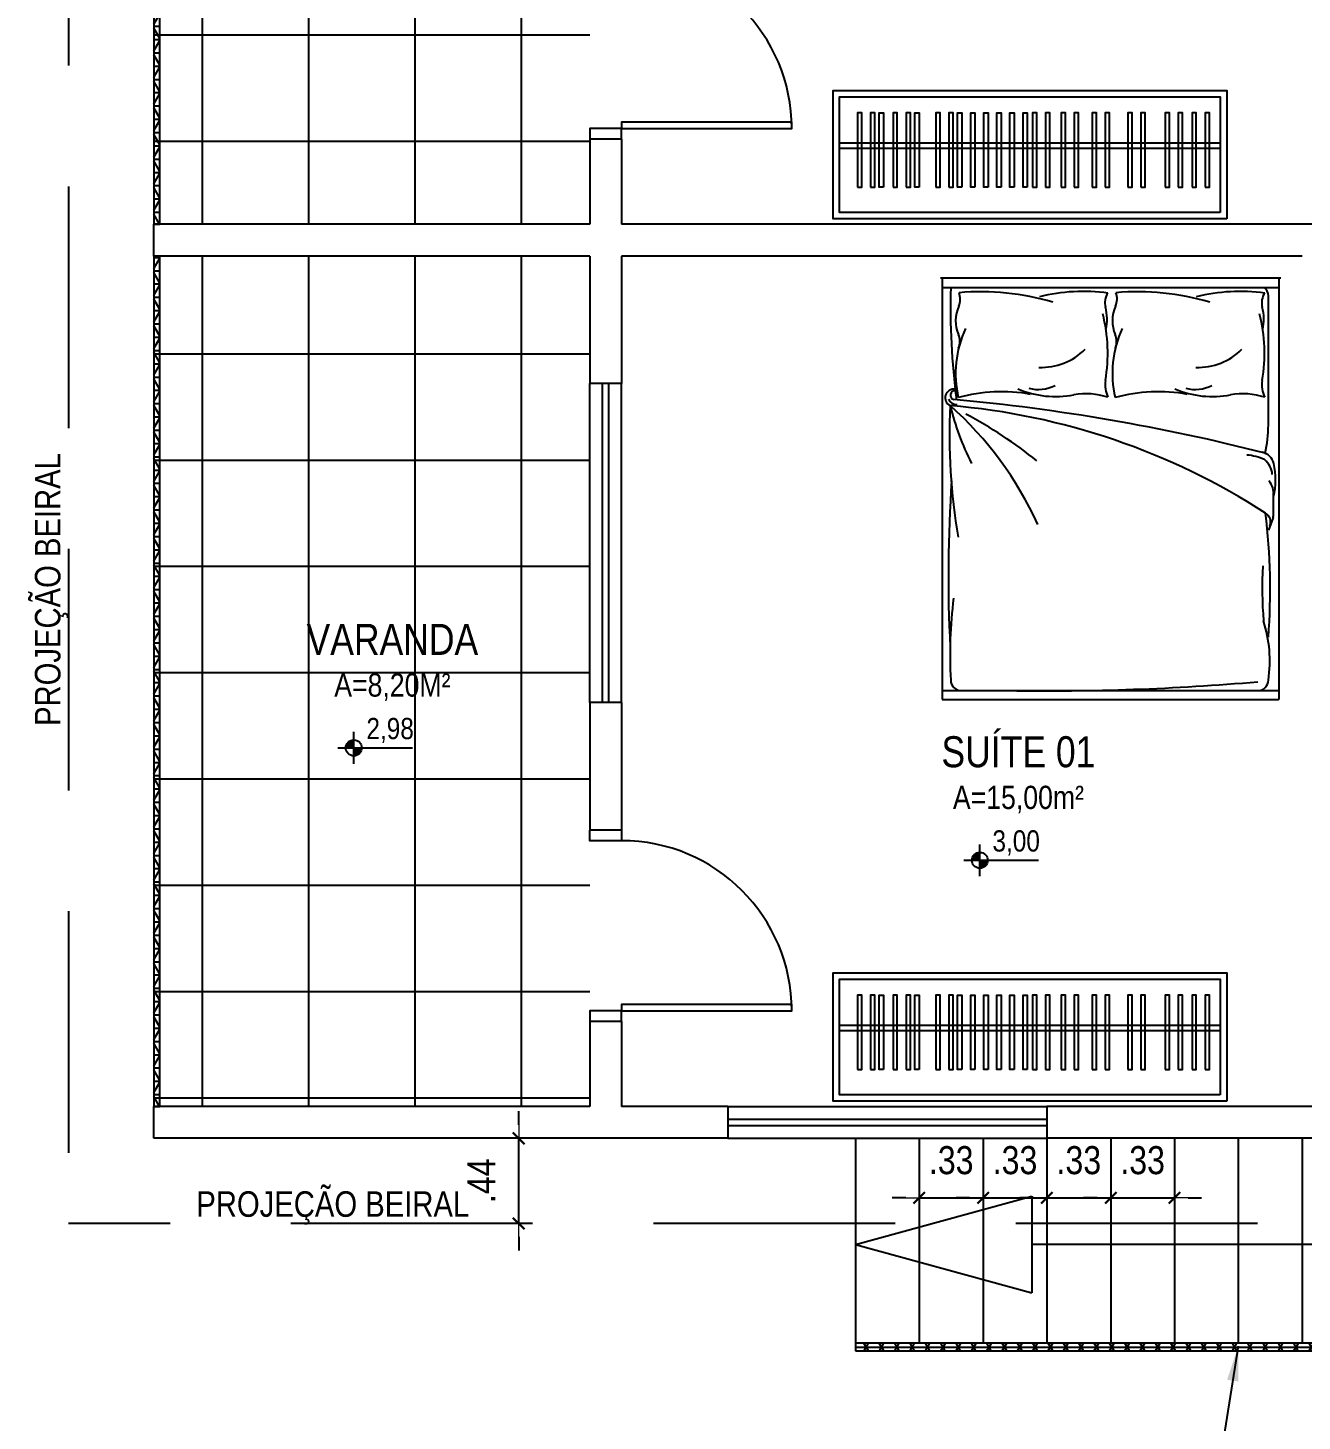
# Model space of a CAD drawing. Header units: millimetres. Extents: x 4156 to 4603, y 996 to 1078.
# Drawn here: x 4259.86 to 4266.45, y 1054.8 to 1062.01 of the extents above; entities that cross this region are included whole.
import ezdxf
from ezdxf.enums import TextEntityAlignment as Align

# ---------------------------------------------------------------- set-up
doc = ezdxf.new("R2010")
doc.units = ezdxf.units.MM
doc.header["$LTSCALE"] = 20
for name, pattern in [('DASHDOT', [1, 0.5, -0.25, 0, -0.25]), ('HIDDEN', [0.375, 0.25, -0.125]), ('HIDDEN2', [0.1875, 0.125, -0.0625])]:
    doc.linetypes.add(name, pattern=pattern)
for name, color, linetype in [('-HIDRO', 8, 'Continuous'), ('ARREDI_attrezzature', 175, 'Continuous'), ('COTA', 7, 'Continuous'), ('E-txt-g', 3, 'Continuous')]:
    doc.layers.add(name, color=color, linetype=linetype)
for name, color, linetype, lineweight in [('E-PEN-C', 4, 'Continuous', 15), ('E-Pen-G', 3, 'Continuous', 30), ('E-Txt-W', 7, 'Continuous', 20)]:
    doc.layers.add(name, color=color, linetype=linetype, lineweight=lineweight)
doc.styles.add('F2', font='ARIALN.TTF')
doc.styles.add('REG60', font='romans.shx', dxfattribs={"width": 0.8, "height": 0.15})
doc.styles.add('REG80', font='romans.shx', dxfattribs={"width": 0.8, "height": 0.2})
doc.styles.get("Standard").update_dxf_attribs({"font": 'arial.ttf'})
doc.dimstyles.new('DIMENSION-1', dxfattribs={"dimtxt": 0.145, "dimasz": 0.07, "dimexe": 1, "dimexo": 0, "dimgap": 0.12, "dimtad": 1, "dimzin": 7, "dimdsep": 46, "dimtxsty": 'F2', "dimblk1": 'TRACO', "dimblk2": 'TRACO', "dimsah": 1, "dimcen": 1, "dimse1": 1, "dimse2": 1, "dimclrd": 4, "dimclre": 256, "dimclrt": 4, "dimadec": 8, "dimazin": 0, "dimtfac": 1, "dimtix": 1, "dimtmove": 2, "dimatfit": 3, "dimldrblk": 'TRACO', "dimfxl": 1, "dimtolj": 1, "dimtzin": 0, "dimarcsym": 0})
doc.dimstyles.get("Standard").update_dxf_attribs({"dimtxt": 0.18, "dimasz": 0.18, "dimexe": 0.18, "dimexo": 0.0625, "dimgap": 0.09, "dimtad": 0, "dimtih": 1, "dimtoh": 1, "dimdec": 4, "dimzin": 0, "dimdsep": 46, "dimtxsty": 'Standard', "dimcen": 0.09, "dimadec": 0, "dimazin": 0, "dimtfac": 1, "dimtdec": 4, "dimtofl": 0, "dimtmove": 0, "dimatfit": 3, "dimfxl": 1, "dimtolj": 1, "dimtzin": 0, "dimarcsym": 0})
pattern_1 = [(0, (1767.23598, 700.36133), (0, 0.06875), []), (60, (1767.23598, 700.36133), (-0.0595392465, 0.034375), []), (120, (1767.23598, 700.36133), (-0.0595392465, -0.034375), [])]

# ---------------------------------------------------------------- blocks, each defined once
blk = doc.blocks.new('TRACO')
at = {"layer": 'E-PEN-C'}
for p, q in [((-1, 0), (1, 0)), ((0, 1), (0, -1))]:
    blk.add_line(p, q, dxfattribs=at)
at = {"layer": 'E-Pen-G'}
blk.add_line((-0.42, -0.42), (0.42, 0.42), dxfattribs=at)
blk = doc.blocks.new('*D897')
at = {"layer": '-HIDRO', "color": 4, "lineweight": -2}
for p, q in [((4262.395, 1056.3299), (4262.395, 1056.3999)), ((4262.395, 1055.8199), (4262.395, 1056.2599)), ((4262.395, 1055.7499), (4262.395, 1055.6799))]:
    blk.add_line(p, q, dxfattribs=at)
at = {"layer": '-HIDRO', "color": 4, "lineweight": -2, "xscale": 0.07, "yscale": 0.07, "zscale": 0.07}
for p, rotation in [((4262.395, 1056.2599), 270), ((4262.395, 1055.8199), 90)]:
    blk.add_blockref('TRACO', p, dxfattribs=dict(at, rotation=rotation))
at = {"layer": '-HIDRO', "color": 4, "insert": (4262.2025, 1056.0399), "char_height": 0.145, "attachment_point": 5, "rotation": 90, "style": 'F2'}
blk.add_mtext('\\A1;.44', dxfattribs=at)
blk = doc.blocks.new('TXT-AMB75')
at = {"layer": 'E-txt-g', "style": 'REG80', "width": 0.8, "flags": 8}
blk.add_attdef('TXT', text='', height=0.2, dxfattribs=at).set_placement((0.0055, 0.2964), align=Align.CENTER)
at = {"layer": 'E-Txt-W', "style": 'REG60', "width": 0.8, "flags": 8}
blk.add_attdef('TXT', text='', height=0.15, dxfattribs=at).set_placement((0.0055, 0.0271), align=Align.CENTER)
blk = doc.blocks.new('NV')
at = {"color": 4, "linetype": 'ByBlock', "ltscale": 0.5}
for p, q in [((-1.414, -0.142), (-1.414, 0.107)), ((-1.539, -0.018), (-0.953, -0.018))]:
    blk.add_line(p, q, dxfattribs=at)
at = {"color": 4, "ltscale": 2.5}
blk.add_circle((-1.414, -0.018), 0.0622, dxfattribs=at)
at = {"color": 4}
for points in [[(-1.414, -0.018), (-1.458, 0.026), (-1.476, -0.018), (-1.472, 0.006)], [(-1.414, -0.018), (-1.414, 0.045), (-1.458, 0.026), (-1.438, 0.04)], [(-1.414, -0.018), (-1.352, -0.018), (-1.37, -0.062), (-1.357, -0.041)], [(-1.414, -0.018), (-1.37, -0.062), (-1.414, -0.08), (-1.39, -0.075)]]:
    blk.add_solid(points, dxfattribs=at)
at = {"layer": 'E-Txt-W', "color": 4, "ltscale": 2.5, "style": 'F2'}
blk.add_attdef('COTAPISO', (-1.306, 0.073), '', height=0.15, dxfattribs=at)
blk = doc.blocks.new('cama')
at = {"layer": 'ARREDI_attrezzature', "color": 8}
for p, q in [((0.8658, 1.0458), (-0.7169, 1.0458)), ((-0.7169, 1.0458), (-0.7169, -0.9357)), ((-0.7169, 1.0033), (0.8658, 1.0033)), ((0.8658, 1.0458), (0.8658, -0.9357)), ((0.8164, 0.3554), (0.8164, 0.9638)), ((0.8411, -0.0623), (0.8411, 0.0347)), ((0.8381, -0.0794), (0.8164, -0.1381)), ((-0.7169, -0.8932), (0.8658, -0.8932)), ((-0.7169, -0.9357), (0.8658, -0.9357))]:
    blk.add_line(p, q, dxfattribs=at)
for centre, radius, start, end in [((2.6377, 0.909), 3.3165, 178.37032, 187.53223), ((-0.0531, 0.1009), 0.8832, 82.50994, 103.57317), ((0.6843, 0.1009), 0.8832, 82.50994, 103.57317), ((0.767, 0.9638), 0.0494, 360, 53.1301), ((-0.7139, 0.9478), 0.0814, 335.78773, 21.71238), ((-0.533, -0.1796), 1.1623, 73.20165, 95.19902), ((0.1262, 0.9306), 0.0789, 144.37876, 195.19877), ((0.0234, 0.9478), 0.0814, 335.78773, 21.71238), ((0.2043, -0.1796), 1.1623, 73.20165, 95.19902), ((0.8636, 0.9306), 0.0789, 144.37876, 195.19877), ((-0.4874, 0.846), 0.167, 155.78773, 202.88083), ((-0.6976, 0.6922), 0.7583, 350.37112, 14.25995), ((-0.1606, 0.8526), 0.2183, 347.31196, 15.19877), ((0.25, 0.846), 0.167, 155.78773, 202.88083), ((0.0398, 0.6922), 0.7583, 350.37112, 14.25995), ((0.5767, 0.8526), 0.2183, 347.31196, 15.19877), ((-0.1504, 0.598), 0.5042, 155.11795, 192.98619), ((0.5869, 0.598), 0.5042, 155.11795, 192.98619), ((-0.7194, 0.748), 0.0848, 339.01609, 22.88083), ((0.0179, 0.748), 0.0848, 339.01609, 22.88083), ((-0.2514, 0.9178), 0.291, 267.82948, 315.00983), ((0.486, 0.9178), 0.291, 267.82948, 315.00983), ((-0.6623, 0.4839), 0.0409, 81.6091, 243.93818), ((-0.1846, 0.9358), 0.446, 246.68784, 281.12174), ((-0.2643, 0.6896), 0.1667, 254.14067, 297.6985), ((0.1752, 0.5442), 0.1269, 170.37112, 206.96494), ((0.5528, 0.9358), 0.446, 246.68784, 281.12174), ((0.473, 0.6896), 0.1667, 254.14067, 297.6985), ((0.9125, 0.5442), 0.1269, 170.37112, 206.96494), ((-0.6505, 0.4938), 0.0409, 202.60519, 274.49888), ((-0.6586, 0.4964), 0.0206, 81.29147, 258.1256), ((-1.5235, -8.8752), 9.3909, 75.67156, 84.74188), ((-0.4381, -0.2522), 0.7645, 79.7638, 105.44974), ((-0.0423, 0.1583), 0.3445, 72.35976, 99.39259), ((0.2993, -0.2522), 0.7645, 79.7638, 105.44974), ((0.695, 0.1583), 0.3445, 72.35976, 99.39259), ((2.2792, 0.3177), 2.9624, 177.49407, 189.50941), ((-1.7845, -0.7988), 1.6648, 24.38327, 48.45325), ((-0.9479, -2.7638), 3.2221, 57.09539, 85.23633), ((0.6516, 0.784), 1.3739, 194.18939, 206.30958), ((-1.5808, -1.4319), 2.0816, 51.03759, 62.08563), ((0.1886, 0.3639), 0.6279, 347.08904, 359.23129), ((0.7005, -0.0173), 0.232, 65.03386, 86.464), ((0.7739, 0.1597), 0.0692, 12.88269, 78.38686), ((0.7349, 0.1156), 0.1001, 4.6849, 50.59841), ((0.499, 0.0969), 0.3512, 346.92865, 12.88269), ((5.7695, -0.3535), 6.4581, 176.0268, 182.97615), ((0.7348, 0.0283), 0.1065, 356.60169, 37.7302), ((-2.1135, -0.4201), 2.9383, 355.67002, 7.06799), ((0.7774, -0.1012), 0.0494, 339.7541, 59.48722), ((0.7917, -0.0623), 0.0494, 339.7541, 360), ((0.7917, -0.0623), 0.0494, 339.7541, 360), ((2.6561, -0.4101), 1.869, 176.84129, 184.7569), ((1.4933, -0.7256), 2.174, 172.94813, 183.11738), ((0.2054, -0.7537), 0.6176, 351.61548, 17.78703), ((-0.628, -0.8438), 0.0494, 180, 270), ((-0.2247, 10.5395), 11.4341, 269.10868, 274.97619), ((0.767, -0.8438), 0.0494, 270, 360)]:
    blk.add_arc(centre, radius, start, end, dxfattribs=at)
at = {"layer": 'COTA', "color": 8, "linetype": 'Continuous'}
blk.add_line((0.8744, 1.0458), (-0.7256, 1.0458), dxfattribs=at)
blk = doc.blocks.new('*D898')
at = {"layer": '-HIDRO', "color": 4, "lineweight": -2}
for p, q in [((4264.3972, 1055.9519), (4264.3272, 1055.9519)), ((4264.4672, 1055.9519), (4264.7972, 1055.9519)), ((4264.8672, 1055.9519), (4264.9372, 1055.9519))]:
    blk.add_line(p, q, dxfattribs=at)
at = {"layer": '-HIDRO', "color": 4, "lineweight": -2, "xscale": 0.07, "yscale": 0.07, "zscale": 0.07}
blk.add_blockref('TRACO', (4264.4672, 1055.9519), dxfattribs=at)
at = {"layer": '-HIDRO', "color": 4, "lineweight": -2, "xscale": 0.07, "yscale": 0.07, "zscale": 0.07, "rotation": 180}
blk.add_blockref('TRACO', (4264.7972, 1055.9519), dxfattribs=at)
at = {"layer": '-HIDRO', "color": 4, "insert": (4264.6322, 1056.146), "char_height": 0.145, "attachment_point": 5, "style": 'F2'}
blk.add_mtext('\\A1;.33', dxfattribs=at)
blk = doc.blocks.new('*D899')
at = {"layer": '-HIDRO', "color": 4, "lineweight": -2}
for p, q in [((4264.7272, 1055.9519), (4264.6572, 1055.9519)), ((4264.7972, 1055.9519), (4265.1272, 1055.9519)), ((4265.1972, 1055.9519), (4265.2672, 1055.9519))]:
    blk.add_line(p, q, dxfattribs=at)
at = {"layer": '-HIDRO', "color": 4, "lineweight": -2, "xscale": 0.07, "yscale": 0.07, "zscale": 0.07}
blk.add_blockref('TRACO', (4264.7972, 1055.9519), dxfattribs=at)
at = {"layer": '-HIDRO', "color": 4, "lineweight": -2, "xscale": 0.07, "yscale": 0.07, "zscale": 0.07, "rotation": 180}
blk.add_blockref('TRACO', (4265.1272, 1055.9519), dxfattribs=at)
at = {"layer": '-HIDRO', "color": 4, "insert": (4264.9622, 1056.146), "char_height": 0.145, "attachment_point": 5, "style": 'F2'}
blk.add_mtext('\\A1;.33', dxfattribs=at)
blk = doc.blocks.new('*D900')
at = {"layer": '-HIDRO', "color": 4, "lineweight": -2}
for p, q in [((4265.0572, 1055.9519), (4264.9872, 1055.9519)), ((4265.1272, 1055.9519), (4265.4572, 1055.9519)), ((4265.5272, 1055.9519), (4265.5972, 1055.9519))]:
    blk.add_line(p, q, dxfattribs=at)
at = {"layer": '-HIDRO', "color": 4, "lineweight": -2, "xscale": 0.07, "yscale": 0.07, "zscale": 0.07}
blk.add_blockref('TRACO', (4265.1272, 1055.9519), dxfattribs=at)
at = {"layer": '-HIDRO', "color": 4, "lineweight": -2, "xscale": 0.07, "yscale": 0.07, "zscale": 0.07, "rotation": 180}
blk.add_blockref('TRACO', (4265.4572, 1055.9519), dxfattribs=at)
at = {"layer": '-HIDRO', "color": 4, "insert": (4265.2922, 1056.146), "char_height": 0.145, "attachment_point": 5, "style": 'F2'}
blk.add_mtext('\\A1;.33', dxfattribs=at)
blk = doc.blocks.new('*D901')
at = {"layer": '-HIDRO', "color": 4, "lineweight": -2}
for p, q in [((4265.3872, 1055.9519), (4265.3172, 1055.9519)), ((4265.4572, 1055.9519), (4265.7872, 1055.9519)), ((4265.8572, 1055.9519), (4265.9272, 1055.9519))]:
    blk.add_line(p, q, dxfattribs=at)
at = {"layer": '-HIDRO', "color": 4, "lineweight": -2, "xscale": 0.07, "yscale": 0.07, "zscale": 0.07}
blk.add_blockref('TRACO', (4265.4572, 1055.9519), dxfattribs=at)
at = {"layer": '-HIDRO', "color": 4, "lineweight": -2, "xscale": 0.07, "yscale": 0.07, "zscale": 0.07, "rotation": 180}
blk.add_blockref('TRACO', (4265.7872, 1055.9519), dxfattribs=at)
at = {"layer": '-HIDRO', "color": 4, "insert": (4265.6222, 1056.146), "char_height": 0.145, "attachment_point": 5, "style": 'F2'}
blk.add_mtext('\\A1;.33', dxfattribs=at)

msp = doc.modelspace()

# ---------------------------------------------------------------- hatches: boundary and pattern name
at = {"layer": '-HIDRO'}
h = msp.add_hatch(dxfattribs=at)
h.set_pattern_fill('NET3', color=256, scale=0.55, style=0)
h.set_pattern_definition(pattern_1)
h.paths.add_polyline_path([(4264.1372, 1055.1599), (4269.5272, 1055.1599), (4269.5272, 1070.1199), (4268.4272, 1070.1199), (4268.4272, 1070.0759), (4269.4872, 1070.0759), (4269.4872, 1055.2008), (4264.1372, 1055.2008)])
h = msp.add_hatch(dxfattribs=at)
h.set_pattern_fill('ANSI37,_O', color=256, scale=4.4, angle=45)
h.set_pattern_definition([(90, (1903.4588, 654.41903), (-0.55, 3e-16), []), (180, (1903.4588, 654.41903), (-3e-16, -0.55), [])])
h.paths.add_polyline_path([(4262.7622, 1060.8249), (4260.5072, 1060.8249), (4260.5072, 1056.4249), (4262.7622, 1056.4249)])
h.paths.add_polyline_path([(4261.5829, 1058.2801, -1), (4261.5007, 1058.2801, -1)], flags=16)
h.paths.add_polyline_path([(4262.7622, 1065.3899), (4260.5072, 1065.3899), (4260.5072, 1060.9899), (4262.7622, 1060.9899)])
h.paths.add_polyline_path([(4262.7622, 1069.9549), (4260.5072, 1069.9549), (4260.5072, 1065.5549), (4262.7622, 1065.5549)])
h = msp.add_hatch(dxfattribs=at)
h.set_pattern_fill('NET3', color=256, scale=0.55, style=0)
h.set_pattern_definition([(0, (1767.23598, 704.92633), (0, 0.06875), []), (60, (1767.23598, 704.92633), (-0.0595392465, 0.034375), []), (120, (1767.23598, 704.92633), (-0.0595392465, -0.034375), [])])
h.paths.add_polyline_path([(4260.5072, 1060.9899), (4260.5385, 1060.9899), (4260.5385, 1065.3899), (4260.5072, 1065.3899)])
h = msp.add_hatch(dxfattribs=at)
h.set_pattern_fill('NET3', color=256, scale=0.55, style=0)
h.set_pattern_definition(pattern_1)
h.paths.add_polyline_path([(4260.5072, 1056.4249), (4260.5385, 1056.4249), (4260.5385, 1060.8249), (4260.5072, 1060.8249)])

# ---------------------------------------------------------------- linework, layer by layer
at = {"layer": '-HIDRO', "linetype": 'HIDDEN', "ltscale": 0.25}
for p in [(4260.0672, 1070.5599), (4269.9672, 1055.8199)]:
    msp.add_line(p, (4260.0672, 1055.8199), dxfattribs=at)
at = {"layer": '-HIDRO', "linetype": 'Continuous'}
for p, q in [((4262.7622, 1061.4299), (4262.7622, 1060.9899)), ((4262.9272, 1061.4299), (4262.7622, 1061.4299)), ((4262.9272, 1061.4299), (4262.9272, 1060.9899)), ((4262.7622, 1060.9899), (4260.5072, 1060.9899)), ((4260.5072, 1060.8249), (4260.5072, 1060.9899)), ((4268.2622, 1060.9899), (4262.9272, 1060.9899)), ((4262.7622, 1060.8249), (4260.5072, 1060.8249)), ((4262.7622, 1060.8249), (4262.7622, 1060.1649)), ((4266.4472, 1060.8249), (4262.9272, 1060.8249)), ((4262.9272, 1060.8249), (4262.9272, 1060.1649)), ((4262.9272, 1060.1649), (4262.7622, 1060.1649)), ((4262.7622, 1058.5149), (4262.7622, 1057.8549)), ((4262.9272, 1058.5149), (4262.7622, 1058.5149)), ((4262.9272, 1058.5149), (4262.9272, 1057.8549)), ((4262.9272, 1057.8549), (4262.7622, 1057.8549)), ((4262.7622, 1056.8649), (4262.7622, 1056.4249)), ((4262.9272, 1056.8649), (4262.7622, 1056.8649)), ((4262.9272, 1056.8649), (4262.9272, 1056.4249)), ((4262.7622, 1056.4249), (4260.5072, 1056.4249)), ((4260.5072, 1056.2599), (4260.5072, 1056.4249)), ((4263.4772, 1056.4249), (4262.9272, 1056.4249)), ((4268.2622, 1056.4249), (4265.1272, 1056.4249)), ((4263.4772, 1056.2599), (4260.5072, 1056.2599)), ((4264.1372, 1056.2599), (4264.1372, 1055.1599)), ((4264.4672, 1056.2599), (4264.4672, 1055.2008)), ((4264.7972, 1056.2599), (4264.7972, 1055.2008)), ((4268.4272, 1056.2599), (4265.1272, 1056.2599)), ((4265.1272, 1056.2599), (4265.1272, 1055.2008)), ((4265.4572, 1056.2599), (4265.4572, 1055.2008)), ((4265.7872, 1056.2599), (4265.7872, 1055.2008)), ((4266.1172, 1056.2599), (4266.1172, 1055.2008)), ((4266.4472, 1056.2599), (4266.4472, 1055.2008)), ((4264.1372, 1055.7099), (4265.0491, 1055.9598)), ((4265.0491, 1055.9598), (4265.0491, 1055.4601)), ((4264.1372, 1055.7099), (4265.0491, 1055.4601))]:
    msp.add_line(p, q, dxfattribs=at)
at = {"layer": '-HIDRO', "ltscale": 0.5}
for p, q in [((4266.024, 1061.4092), (4264.0547, 1061.4092)), ((4266.024, 1061.3817), (4264.0547, 1061.3817)), ((4266.024, 1056.8442), (4264.0547, 1056.8442)), ((4266.024, 1056.8167), (4264.0547, 1056.8167))]:
    msp.add_line(p, q, dxfattribs=at)
at = {"layer": '-HIDRO'}
for p, q in [((4262.7622, 1058.5149), (4262.7622, 1060.1649)), ((4262.9272, 1058.5149), (4262.9272, 1060.1649)), ((4263.4772, 1056.4249), (4263.4772, 1056.2599)), ((4263.4772, 1056.4249), (4265.1272, 1056.4249)), ((4265.1272, 1056.4249), (4265.1272, 1056.2599)), ((4263.4772, 1056.2599), (4265.1272, 1056.2599))]:
    msp.add_line(p, q, dxfattribs=at)
at = {"layer": '-HIDRO', "linetype": 'HIDDEN'}
for p, q in [((4262.8282, 1058.5149), (4262.8282, 1060.1649)), ((4262.8612, 1058.5149), (4262.8612, 1060.1649)), ((4263.4772, 1056.3589), (4265.1272, 1056.3589)), ((4263.4772, 1056.3259), (4265.1272, 1056.3259))]:
    msp.add_line(p, q, dxfattribs=at)
at = {"layer": '-HIDRO', "linetype": 'DASHDOT'}
msp.add_line((4268.4272, 1055.7099), (4265.0491, 1055.7099), dxfattribs=at)
at = {"layer": '-HIDRO'}
for points in [[(4264.1372, 1055.1599), (4269.5272, 1055.1599), (4269.5272, 1070.1199), (4268.4272, 1070.1199), (4268.4272, 1070.0759), (4269.4872, 1070.0759), (4269.4872, 1055.2008), (4264.1372, 1055.2008), (4264.1372, 1055.1599)], [(4262.9272, 1061.4299), (4262.9272, 1061.4849), (4262.7622, 1061.4849), (4262.7622, 1061.4299)], [(4262.9272, 1057.8549), (4262.9272, 1057.7999), (4262.7622, 1057.7999), (4262.7622, 1057.8549)], [(4262.9272, 1056.8649), (4262.9272, 1056.9199), (4262.7622, 1056.9199), (4262.7622, 1056.8649)]]:
    msp.add_lwpolyline(points, dxfattribs=at)
for points in [[(4260.5072, 1060.9899), (4260.5385, 1060.9899), (4260.5385, 1065.3899), (4260.5072, 1065.3899)], [(4266.057, 1061.0169), (4264.0217, 1061.0169), (4264.0217, 1061.6813), (4266.057, 1061.6813)], [(4266.024, 1061.0499), (4264.0547, 1061.0499), (4264.0547, 1061.6483), (4266.024, 1061.6483)], [(4262.9272, 1061.4849), (4263.8072, 1061.4849), (4263.8072, 1061.5179), (4262.9272, 1061.5179)], [(4260.5072, 1056.4249), (4260.5385, 1056.4249), (4260.5385, 1060.8249), (4260.5072, 1060.8249)], [(4266.057, 1056.4519), (4264.0217, 1056.4519), (4264.0217, 1057.1163), (4266.057, 1057.1163)], [(4266.024, 1056.4849), (4264.0547, 1056.4849), (4264.0547, 1057.0833), (4266.024, 1057.0833)], [(4262.9272, 1056.9199), (4263.8072, 1056.9199), (4263.8072, 1056.9529), (4262.9272, 1056.9529)]]:
    msp.add_lwpolyline(points, close=True, dxfattribs=at)
at = {"layer": '-HIDRO', "ltscale": 0.5}
for points in [[(4264.1472, 1061.1812), (4264.1692, 1061.1812), (4264.1692, 1061.5662), (4264.1472, 1061.5662)], [(4264.215, 1061.1812), (4264.237, 1061.1812), (4264.237, 1061.5662), (4264.215, 1061.5662)], [(4264.2821, 1061.1812), (4264.2601, 1061.1812), (4264.2601, 1061.5662), (4264.2821, 1061.5662)], [(4264.3314, 1061.1812), (4264.3534, 1061.1812), (4264.3534, 1061.5662), (4264.3314, 1061.5662)], [(4264.3991, 1061.1812), (4264.4211, 1061.1812), (4264.4211, 1061.5662), (4264.3991, 1061.5662)], [(4264.4662, 1061.1812), (4264.4442, 1061.1812), (4264.4442, 1061.5662), (4264.4662, 1061.5662)], [(4264.5524, 1061.1812), (4264.5744, 1061.1812), (4264.5744, 1061.5662), (4264.5524, 1061.5662)], [(4264.6201, 1061.1812), (4264.6421, 1061.1812), (4264.6421, 1061.5662), (4264.6201, 1061.5662)], [(4264.6872, 1061.1812), (4264.6652, 1061.1812), (4264.6652, 1061.5662), (4264.6872, 1061.5662)], [(4264.7549, 1061.1812), (4264.7329, 1061.1812), (4264.7329, 1061.5662), (4264.7549, 1061.5662)], [(4264.8226, 1061.1812), (4264.8006, 1061.1812), (4264.8006, 1061.5662), (4264.8226, 1061.5662)], [(4264.8904, 1061.1812), (4264.8684, 1061.1812), (4264.8684, 1061.5662), (4264.8904, 1061.5662)], [(4264.9581, 1061.1812), (4264.9361, 1061.1812), (4264.9361, 1061.5662), (4264.9581, 1061.5662)], [(4265.0258, 1061.1812), (4265.0038, 1061.1812), (4265.0038, 1061.5662), (4265.0258, 1061.5662)], [(4265.0526, 1061.1812), (4265.0746, 1061.1812), (4265.0746, 1061.5662), (4265.0526, 1061.5662)], [(4265.1203, 1061.1812), (4265.1423, 1061.1812), (4265.1423, 1061.5662), (4265.1203, 1061.5662)], [(4265.2007, 1061.1812), (4265.2227, 1061.1812), (4265.2227, 1061.5662), (4265.2007, 1061.5662)], [(4265.2684, 1061.1812), (4265.2904, 1061.1812), (4265.2904, 1061.5662), (4265.2684, 1061.5662)], [(4265.361, 1061.1812), (4265.383, 1061.1812), (4265.383, 1061.5662), (4265.361, 1061.5662)], [(4265.4287, 1061.1812), (4265.4507, 1061.1812), (4265.4507, 1061.5662), (4265.4287, 1061.5662)], [(4265.5458, 1061.1812), (4265.5678, 1061.1812), (4265.5678, 1061.5662), (4265.5458, 1061.5662)], [(4265.6135, 1061.1812), (4265.6355, 1061.1812), (4265.6355, 1061.5662), (4265.6135, 1061.5662)], [(4265.7386, 1061.1812), (4265.7606, 1061.1812), (4265.7606, 1061.5662), (4265.7386, 1061.5662)], [(4265.8064, 1061.1812), (4265.8284, 1061.1812), (4265.8284, 1061.5662), (4265.8064, 1061.5662)], [(4265.8779, 1061.1812), (4265.8999, 1061.1812), (4265.8999, 1061.5662), (4265.8779, 1061.5662)], [(4265.9456, 1061.1812), (4265.9676, 1061.1812), (4265.9676, 1061.5662), (4265.9456, 1061.5662)], [(4264.1472, 1056.6162), (4264.1692, 1056.6162), (4264.1692, 1057.0012), (4264.1472, 1057.0012)], [(4264.215, 1056.6162), (4264.237, 1056.6162), (4264.237, 1057.0012), (4264.215, 1057.0012)], [(4264.2821, 1056.6162), (4264.2601, 1056.6162), (4264.2601, 1057.0012), (4264.2821, 1057.0012)], [(4264.3314, 1056.6162), (4264.3534, 1056.6162), (4264.3534, 1057.0012), (4264.3314, 1057.0012)], [(4264.3991, 1056.6162), (4264.4211, 1056.6162), (4264.4211, 1057.0012), (4264.3991, 1057.0012)], [(4264.4662, 1056.6162), (4264.4442, 1056.6162), (4264.4442, 1057.0012), (4264.4662, 1057.0012)], [(4264.5524, 1056.6162), (4264.5744, 1056.6162), (4264.5744, 1057.0012), (4264.5524, 1057.0012)], [(4264.6201, 1056.6162), (4264.6421, 1056.6162), (4264.6421, 1057.0012), (4264.6201, 1057.0012)], [(4264.6872, 1056.6162), (4264.6652, 1056.6162), (4264.6652, 1057.0012), (4264.6872, 1057.0012)], [(4264.7549, 1056.6162), (4264.7329, 1056.6162), (4264.7329, 1057.0012), (4264.7549, 1057.0012)], [(4264.8226, 1056.6162), (4264.8006, 1056.6162), (4264.8006, 1057.0012), (4264.8226, 1057.0012)], [(4264.8904, 1056.6162), (4264.8684, 1056.6162), (4264.8684, 1057.0012), (4264.8904, 1057.0012)], [(4264.9581, 1056.6162), (4264.9361, 1056.6162), (4264.9361, 1057.0012), (4264.9581, 1057.0012)], [(4265.0258, 1056.6162), (4265.0038, 1056.6162), (4265.0038, 1057.0012), (4265.0258, 1057.0012)], [(4265.0526, 1056.6162), (4265.0746, 1056.6162), (4265.0746, 1057.0012), (4265.0526, 1057.0012)], [(4265.1203, 1056.6162), (4265.1423, 1056.6162), (4265.1423, 1057.0012), (4265.1203, 1057.0012)], [(4265.2007, 1056.6162), (4265.2227, 1056.6162), (4265.2227, 1057.0012), (4265.2007, 1057.0012)], [(4265.2684, 1056.6162), (4265.2904, 1056.6162), (4265.2904, 1057.0012), (4265.2684, 1057.0012)], [(4265.361, 1056.6162), (4265.383, 1056.6162), (4265.383, 1057.0012), (4265.361, 1057.0012)], [(4265.4287, 1056.6162), (4265.4507, 1056.6162), (4265.4507, 1057.0012), (4265.4287, 1057.0012)], [(4265.5458, 1056.6162), (4265.5678, 1056.6162), (4265.5678, 1057.0012), (4265.5458, 1057.0012)], [(4265.6135, 1056.6162), (4265.6355, 1056.6162), (4265.6355, 1057.0012), (4265.6135, 1057.0012)], [(4265.7386, 1056.6162), (4265.7606, 1056.6162), (4265.7606, 1057.0012), (4265.7386, 1057.0012)], [(4265.8064, 1056.6162), (4265.8284, 1056.6162), (4265.8284, 1057.0012), (4265.8064, 1057.0012)], [(4265.8779, 1056.6162), (4265.8999, 1056.6162), (4265.8999, 1057.0012), (4265.8779, 1057.0012)], [(4265.9456, 1056.6162), (4265.9676, 1056.6162), (4265.9676, 1057.0012), (4265.9456, 1057.0012)]]:
    msp.add_lwpolyline(points, close=True, dxfattribs=at)
at = {"layer": '-HIDRO'}
for centre in [(4262.9272, 1061.4849), (4262.9272, 1056.9199)]:
    msp.add_arc(centre, 0.88, 360, 90, dxfattribs=at)

# ---------------------------------------------------------------- block references
at = {"layer": '-HIDRO', "linetype": 'HIDDEN2', "xscale": 1.1, "yscale": 1.1, "zscale": 1.1}
msp.add_blockref('cama', (4265.3748, 1059.559), dxfattribs=at)
at = {"layer": '-HIDRO'}
ref = msp.add_blockref('TXT-AMB75', (4261.7373, 1058.5235), dxfattribs=dict(at, xscale=0.8019000000000002, yscale=0.8019000000000002, zscale=0.8019000000000002))
ref.add_attrib('TXT', 'VARANDA', dxfattribs={"layer": 'E-txt-g', "color": 2, "height": 0.16038, "style": 'F2'}).set_placement((4261.7417, 1058.7612), align=Align.CENTER)
ref.add_attrib('TXT', 'A=8,20M²', dxfattribs={"layer": 'E-Txt-W', "height": 0.12029, "style": 'F2'}).set_placement((4261.7417, 1058.5452), align=Align.CENTER)
ref = msp.add_blockref('NV', (4262.4752, 1058.2918), dxfattribs=dict(at, xscale=0.66, yscale=0.66, zscale=0.66))
ref.add_attrib('COTAPISO', '2,98', (4261.6075, 1058.3251), dxfattribs={"layer": 'E-Txt-W', "color": 4, "ltscale": 2.5, "height": 0.11, "style": 'F2'})
ref = msp.add_blockref('TXT-AMB75', (4264.9755, 1057.942), dxfattribs=dict(at, xscale=0.8019000000000002, yscale=0.8019000000000002, zscale=0.8019000000000002))
ref.add_attrib('TXT', 'SUÍTE 01', dxfattribs={"layer": 'E-txt-g', "color": 2, "height": 0.16038, "style": 'F2'}).set_placement((4264.9799, 1058.1797), align=Align.CENTER)
ref.add_attrib('TXT', 'A=15,00m²', dxfattribs={"layer": 'E-Txt-W', "height": 0.12029, "style": 'F2'}).set_placement((4264.9799, 1057.9637), align=Align.CENTER)
ref = msp.add_blockref('NV', (4265.7134, 1057.7102), dxfattribs=dict(at, xscale=0.66, yscale=0.66, zscale=0.66))
ref.add_attrib('COTAPISO', '3,00', (4264.8456, 1057.7436), dxfattribs={"layer": 'E-Txt-W', "color": 4, "ltscale": 2.5, "height": 0.11, "style": 'F2'})

# ---------------------------------------------------------------- texts
at = {"layer": '-HIDRO', "style": 'F2'}
msp.add_text('PROJEÇÃO BEIRAL', height=0.132, rotation=90, dxfattribs=at).set_placement((4260.0248, 1058.3936))
msp.add_text('PROJEÇÃO BEIRAL', height=0.132, dxfattribs=at).set_placement((4260.7277, 1055.8538))

# ---------------------------------------------------------------- dimensions: what is measured, and where the dimension line sits
at = {"layer": '-HIDRO'}
dim = msp.add_linear_dim(base=(4262.395, 1056.2599), p1=(4262.2862, 1055.8199), p2=(4262.2862, 1056.2599), angle=90, dimstyle='DIMENSION-1', override={"dimadec": 0, "dimfxl": 0.06}, dxfattribs=at)
dim.commit()
dim.dimension.update_dxf_attribs({"geometry": '*D897', "text_midpoint": (4262.2025, 1056.0399)})
for base, p1, p2, picture, middle in [((4264.7972, 1055.9519), (4264.4672, 1056.1002), (4264.7972, 1056.0063), '*D898', (4264.6322, 1056.146)), ((4265.1272, 1055.9519), (4264.7972, 1056.0063), (4265.1272, 1056.0063), '*D899', (4264.9622, 1056.146)), ((4265.4572, 1055.9519), (4265.1272, 1056.0063), (4265.4572, 1056.0063), '*D900', (4265.2922, 1056.146)), ((4265.7872, 1055.9519), (4265.4572, 1056.0063), (4265.7872, 1056.0063), '*D901', (4265.6222, 1056.146))]:
    dim = msp.add_linear_dim(base=base, p1=p1, p2=p2, dimstyle='DIMENSION-1', override={"dimadec": 0, "dimfxl": 0.06}, dxfattribs=at)
    dim.commit()
    dim.dimension.update_dxf_attribs({"geometry": picture, "text_midpoint": middle})

# ---------------------------------------------------------------- leaders
msp.add_leader([(4266.117, 1055.1838, -0.22), (4265.5351, 1051.5328, -0.22), (4262.9352, 1051.5249, -0.22)], dimstyle='Standard', dxfattribs=at)

doc.saveas('drawing.dxf')
